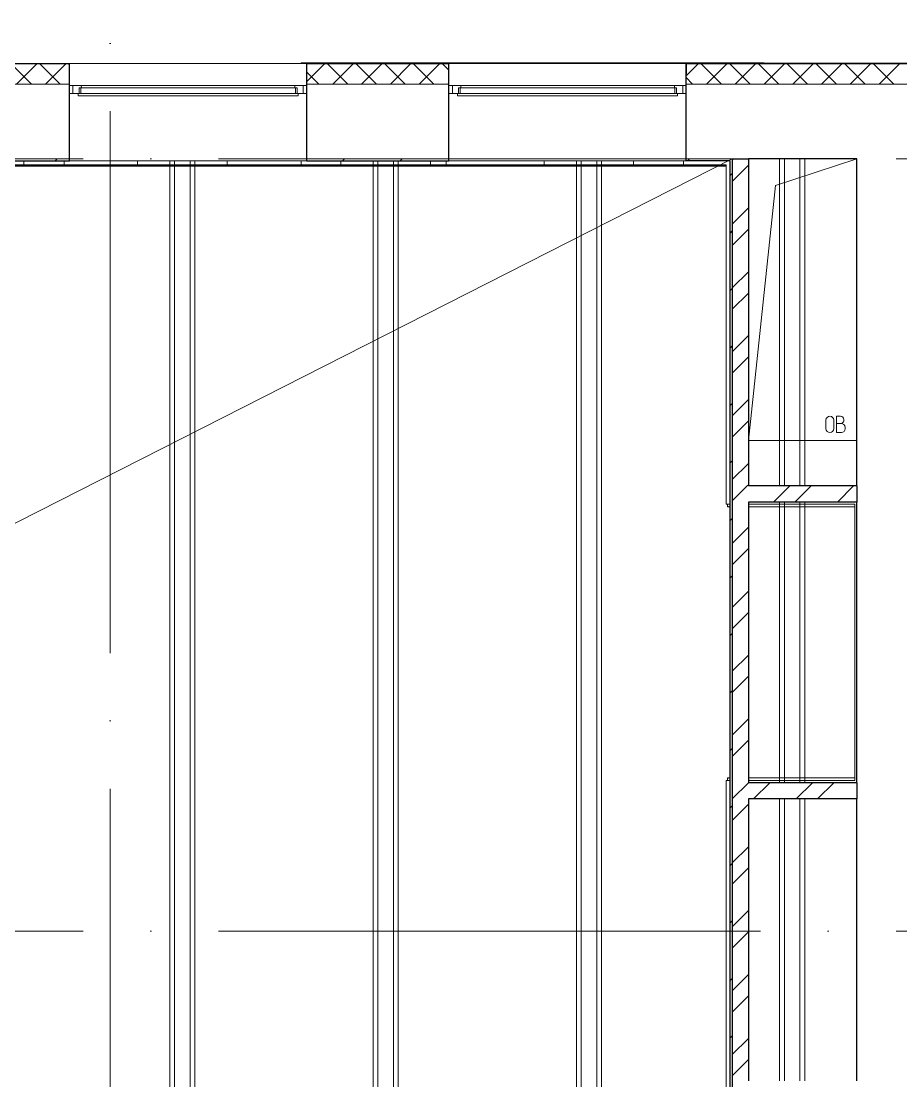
# Model space of a CAD drawing. Header units: millimetres. Extents: x -586848 to 520591, y -385801 to 675781.
# Drawn here: x 267536 to 274027, y 655142 to 662962 of the extents above; entities that cross this region are included whole.
import ezdxf

# ---------------------------------------------------------------- set-up
doc = ezdxf.new("R2010")
doc.units = ezdxf.units.MM
doc.linetypes.add('ADSK_Линия сетки', pattern=[25, 20, -2.5, 0, -2.5])
doc.linetypes.add('ADSK_Сверху', pattern=[450, 300, -150])
for name, color, linetype, lineweight in [('_ Окна', 7, 'Continuous', 9), ('Линии', 7, 'Continuous', 9), ('Ограждение', 252, 'Continuous', 9), ('Окна', 252, 'Continuous', 9), ('Оси', 252, 'Continuous', 9), ('Перекрытие', 252, 'Continuous', 18), ('Стены внутренние', 7, 'Continuous', 18), ('Стены наружные', 7, 'Continuous', 18), ('Стены штриховка', 7, 'Continuous', 9)]:
    doc.layers.add(name, color=color, linetype=linetype, lineweight=lineweight)

# ---------------------------------------------------------------- blocks, each defined once
blk = doc.blocks.new('Перекрытия 2 - Перекрытия 1-1699410-3 этаж копия 1')
at = {"layer": 'Перекрытие', "ltscale": 100}
for p, q in [((-9123.5, 26745.3), (-9123.5, 26710.3)), ((-8283.5, 26745.3), (-8283.5, 26710.3)), ((-8046, 26745.3), (-8046, 26710.3)), ((-8011, 26745.3), (-8011, 26710.3)), ((-7896, 26745.3), (-7896, 26710.3)), ((-7861, 26745.3), (-7861, 26710.3)), ((-7623.5, 26745.3), (-7623.5, 26710.3)), ((-6783.5, 26745.3), (-6783.5, 26710.3)), ((-6546, 26745.3), (-6546, 26710.3)), ((-6511, 26745.3), (-6511, 26710.3)), ((-6396, 26745.3), (-6396, 26710.3)), ((-6361, 26745.3), (-6361, 26710.3)), ((-6123.5, 26745.3), (-6123.5, 26710.3)), ((-5283.5, 26745.3), (-5283.5, 26710.3)), ((-5046, 26745.3), (-5046, 26710.3)), ((-5011, 26745.3), (-5011, 26710.3)), ((-4896, 26745.3), (-4896, 26710.3)), ((-4861, 26745.3), (-4861, 26710.3)), ((-4623.5, 26745.3), (-4623.5, 26710.3)), ((-3546, 26760.3), (-3546, 24345.3)), ((-3511, 26760.3), (-3511, 24345.3)), ((-3396, 26760.3), (-3396, 24345.3)), ((-3361, 26760.3), (-3361, 24345.3)), ((-8046, 26705.3), (-8046, 15415.3)), ((-8011, 26705.3), (-8011, 15415.3)), ((-7896, 26705.3), (-7896, 15415.3)), ((-7861, 26705.3), (-7861, 15415.3)), ((-6546, 26705.3), (-6546, 15415.3)), ((-6511, 26705.3), (-6511, 15415.3)), ((-6396, 26705.3), (-6396, 15415.3)), ((-6361, 26705.3), (-6361, 15415.3)), ((-5046, 26705.3), (-5046, 15415.3)), ((-5011, 26705.3), (-5011, 15415.3)), ((-4896, 26705.3), (-4896, 15415.3)), ((-4861, 26705.3), (-4861, 15415.3)), ((-3546, 24225.3), (-3546, 22155.3)), ((-3511, 24225.3), (-3511, 22155.3)), ((-3396, 24225.3), (-3396, 22155.3)), ((-3361, 24225.3), (-3361, 22155.3)), ((-3546, 22035.3), (-3546, 19955.3)), ((-3511, 22035.3), (-3511, 19955.3)), ((-3396, 22035.3), (-3396, 19955.3)), ((-3361, 22035.3), (-3361, 19955.3))]:
    blk.add_line(p, q, dxfattribs=at)
blk = doc.blocks.new('3 этаж')
at = {"layer": '_ Окна', "color": 251, "true_color": 0x636466}
for p, q in [((268720.8, 29776.6), (268695.8, 29776.6)), ((268695.8, 29718.6), (268720.8, 29718.6)), ((268720.8, 29718.6), (268720.8, 29776.6)), ((270445.8, 29776.6), (270420.8, 29776.6)), ((270420.8, 29776.6), (270420.8, 29718.6)), ((270420.8, 29718.6), (270445.8, 29718.6)), ((271520.8, 29776.6), (271495.8, 29776.6)), ((271495.8, 29718.6), (271520.8, 29718.6)), ((271520.8, 29718.6), (271520.8, 29776.6)), ((273245.8, 29776.6), (273220.8, 29776.6)), ((273220.8, 29776.6), (273220.8, 29718.6)), ((273220.8, 29718.6), (273245.8, 29718.6))]:
    blk.add_line(p, q, dxfattribs=at)
at = {"layer": '_ Окна', "color": 251, "lineweight": 18, "true_color": 0x636466}
for p, q in [((268780.2, 29776.6), (268720.8, 29776.6)), ((268720.8, 29776.6), (268720.8, 29718.6)), ((268720.8, 29718.6), (268758.8, 29718.6)), ((268766.8, 29718.6), (268766.8, 29759.6)), ((268766.8, 29759.6), (268778.8, 29759.6)), ((268784.8, 29759.6), (268780.2, 29776.6)), ((270361.3, 29776.6), (270356.8, 29759.6)), ((270420.8, 29776.6), (270361.3, 29776.6)), ((270362.8, 29759.6), (270374.8, 29759.6)), ((270374.8, 29759.6), (270374.8, 29718.6)), ((270382.8, 29718.6), (270420.8, 29718.6)), ((270420.8, 29718.6), (270420.8, 29776.6)), ((271580.2, 29776.6), (271520.8, 29776.6)), ((271520.8, 29776.6), (271520.8, 29718.6)), ((271520.8, 29718.6), (271558.8, 29718.6)), ((271566.8, 29718.6), (271566.8, 29759.6)), ((271566.8, 29759.6), (271578.8, 29759.6)), ((271584.8, 29759.6), (271580.2, 29776.6)), ((273161.3, 29776.6), (273156.8, 29759.6)), ((273220.8, 29776.6), (273161.3, 29776.6)), ((273162.8, 29759.6), (273174.8, 29759.6)), ((273174.8, 29759.6), (273174.8, 29718.6)), ((273182.8, 29718.6), (273220.8, 29718.6)), ((273220.8, 29718.6), (273220.8, 29776.6))]:
    blk.add_line(p, q, dxfattribs=at)
at = {"layer": 'Линии', "color": 251, "linetype": 'ADSK_Сверху', "ltscale": 200, "true_color": 0x636466}
blk.add_line((251145.8, 17836.6), (273585.8, 29236.6), dxfattribs=at)
at = {"layer": 'Линии', "color": 251, "lineweight": 18, "ltscale": 200, "true_color": 0x636466}
for p, q in [((274505.8, 29236.6), (273905.5, 29038.9)), ((273705.8, 27156.6), (273905.5, 29038.9)), ((274277.8, 27244.8), (274277.8, 27307.4)), ((274335.2, 27244.8), (274335.2, 27307.4)), ((274385.3, 27336.1), (274355.3, 27336.1)), ((274355.3, 27336.1), (274355.3, 27216.1)), ((274408.7, 27302.8), (274408.7, 27312.8)), ((274388.7, 27282.8), (274355.3, 27282.8)), ((274355.3, 27216.1), (274392, 27216.1)), ((274418.7, 27242.8), (274418.7, 27252.8)), ((274505.8, 27156.6), (273705.8, 27156.6))]:
    blk.add_line(p, q, dxfattribs=at)
at = {"layer": 'Линии', "color": 251, "lineweight": 18, "true_color": 0x636466}
for centre, radius, start, end in [((274306.5, 27307.4), 28.7, 0, 180), ((274385.3, 27312.8), 23.3, 0, 90), ((274388.7, 27302.8), 20, 270, 0), ((274306.5, 27244.8), 28.7, 180, 0), ((274388.7, 27252.8), 30, 0, 90), ((274392, 27242.8), 26.7, 270, 0)]:
    blk.add_arc(centre, radius, start, end, dxfattribs=at)
at = {"layer": 'Ограждение', "color": 251, "true_color": 0x636466}
for p, q in [((273550.8, 26686.6), (273550.8, 26666.6)), ((273550.8, 26666.6), (273570.8, 26666.6)), ((273705.8, 26666.6), (274490.8, 26666.6)), ((273550.8, 24666.6), (273550.8, 24646.6)), ((273570.8, 24666.6), (273550.8, 24666.6)), ((274490.8, 24666.6), (273705.8, 24666.6))]:
    blk.add_line(p, q, dxfattribs=at)
for points, knots in [([(273550.8, 26666.6), (273550.8, 26666.6), (273550.9, 26666.6), (273551.1, 26666.9), (273551.4, 26667.2), (273551.7, 26667.5), (273552, 26667.8), (273552.3, 26668.1), (273552.7, 26668.5), (273553.2, 26669), (273553.6, 26669.3), (273554, 26669.7), (273554.7, 26670.5), (273555.3, 26671.1), (273555.8, 26671.6)], [0, 0, 0, 0, 0.166667, 0.25, 0.333333, 0.416667, 0.458333, 0.5, 0.583333, 0.666667, 0.708333, 0.75, 0.833333, 1, 1, 1, 1]), ([(273555.8, 24661.6), (273555.3, 24662), (273554.7, 24662.6), (273553.9, 24663.5), (273553.4, 24664), (273553, 24664.3), (273552.6, 24664.7), (273552.3, 24665), (273552, 24665.3), (273551.7, 24665.6), (273551.4, 24665.9), (273551.1, 24666.2), (273550.9, 24666.5), (273550.8, 24666.6), (273550.8, 24666.6)], [0, 0, 0, 0, 0.166667, 0.25, 0.333333, 0.375, 0.416667, 0.5, 0.541667, 0.583333, 0.666667, 0.75, 0.833333, 1, 1, 1, 1])]:
    blk.add_open_spline(points, degree=3, knots=knots, dxfattribs=at)
at = {"layer": 'Окна', "color": 251, "true_color": 0x636466}
for p, q in [((268758.8, 29718.6), (270382.8, 29718.6)), ((268758.8, 29701.6), (268758.8, 29718.6)), ((268778.8, 29759.6), (270362.8, 29759.6)), ((268778.8, 29718.6), (268778.8, 29759.6)), ((270361.3, 29776.6), (268780.2, 29776.6)), ((270362.8, 29759.6), (270362.8, 29718.6)), ((270382.8, 29718.6), (270382.8, 29701.6)), ((271558.8, 29718.6), (273182.8, 29718.6)), ((271558.8, 29701.6), (271558.8, 29718.6)), ((271578.8, 29759.6), (273162.8, 29759.6)), ((271578.8, 29718.6), (271578.8, 29759.6)), ((273161.3, 29776.6), (271580.2, 29776.6)), ((273162.8, 29759.6), (273162.8, 29718.6)), ((273182.8, 29718.6), (273182.8, 29701.6)), ((270382.8, 29701.6), (268758.8, 29701.6)), ((273182.8, 29701.6), (271558.8, 29701.6))]:
    blk.add_line(p, q, dxfattribs=at)
at = {"layer": 'Оси', "color": 251, "linetype": 'ADSK_Линия сетки', "ltscale": 200, "true_color": 0x636466}
for p, q in [((268995.8, 34587.2), (268995.8, 13336.6)), ((308795.8, 29236.6), (237073.5, 29236.6)), ((308795.8, 23536.6), (237073.5, 23536.6))]:
    blk.add_line(p, q, dxfattribs=at)
at = {"layer": 'Перекрытие', "color": 251, "true_color": 0x636466}
blk.add_line((274505.8, 27156.6), (273705.8, 27156.6), dxfattribs=at)
at = {"layer": 'Стены внутренние', "color": 251, "lineweight": 30, "true_color": 0x636466}
for p, q in [((267625.8, 29938.6), (268695.8, 29938.6)), ((268695.8, 29236.6), (268695.8, 29938.6)), ((270445.8, 29236.6), (270445.8, 29938.6)), ((270445.8, 29938.6), (271495.8, 29938.6)), ((271495.8, 29236.6), (271495.8, 29938.6)), ((273245.8, 29236.6), (273245.8, 29938.6)), ((275475.9, 29938.6), (273245.8, 29938.6)), ((274505.8, 29236.6), (273705.8, 29236.6)), ((274505.8, 26821.6), (274505.8, 29236.6)), ((274505.8, 24631.6), (274505.8, 26701.6)), ((274505.8, 22431.6), (274505.8, 24511.6))]:
    blk.add_line(p, q, dxfattribs=at)
at = {"layer": 'Стены внутренние', "color": 251, "linetype": 'Continuous', "lineweight": 9, "true_color": 0x636466}
for p, q in [((268414.8, 29786.6), (268264.8, 29936.6)), ((268305.3, 29786.6), (268455.3, 29936.6)), ((268627, 29786.6), (268477, 29936.6)), ((268517.4, 29786.6), (268667.4, 29936.6)), ((268693.8, 29931.9), (268689.1, 29936.6)), ((270445.8, 29805.7), (270576.6, 29936.6)), ((270536.2, 29786.6), (270447.8, 29874.9)), ((270748.3, 29786.6), (270598.3, 29936.6)), ((270638.8, 29786.6), (270788.8, 29936.6)), ((270960.4, 29786.6), (270810.4, 29936.6)), ((270842.7, 29936.6), (270841.6, 29938.6)), ((270850.9, 29786.6), (271000.9, 29936.6)), ((270986, 29938.6), (270984.8, 29936.6)), ((271172.6, 29786.6), (271022.6, 29936.6)), ((271063, 29786.6), (271213, 29936.6)), ((271384.7, 29786.6), (271234.7, 29936.6)), ((271275.2, 29786.6), (271425.2, 29936.6)), ((271493.8, 29889.6), (271446.8, 29936.6)), ((273245.8, 29848), (273334.4, 29936.6)), ((273245.8, 29908.3), (273247.8, 29908.3)), ((273506, 29786.6), (273356, 29936.6)), ((273396.5, 29786.6), (273546.5, 29936.6)), ((273718.1, 29786.6), (273568.1, 29936.6)), ((273608.6, 29786.6), (273758.6, 29936.6)), ((273930.3, 29786.6), (273780.3, 29936.6)), ((273801.6, 29938.6), (273800.5, 29936.6)), ((273820.7, 29786.6), (273970.7, 29936.6)), ((274142.4, 29786.6), (273992.4, 29936.6)), ((274032.9, 29786.6), (274182.9, 29936.6)), ((274036.3, 29938.6), (274035.1, 29936.6)), ((274354.5, 29786.6), (274204.5, 29936.6)), ((274245, 29786.6), (274395, 29936.6)), ((274566.7, 29786.6), (274416.7, 29936.6)), ((274457.1, 29786.6), (274607.1, 29936.6)), ((274778.8, 29786.6), (274628.8, 29936.6)), ((274669.3, 29786.6), (274819.3, 29936.6)), ((274714.2, 29936.6), (274713.1, 29938.6)), ((271487.3, 29786.6), (271495.8, 29795)), ((273293.9, 29786.6), (273245.8, 29834.7))]:
    blk.add_line(p, q, dxfattribs=at)
at = {"layer": 'Стены внутренние', "color": 251, "true_color": 0x636466}
for p, q in [((268695.8, 29938.6), (270445.8, 29938.6)), ((271495.8, 29938.6), (273245.8, 29938.6)), ((268695.8, 29786.6), (267625.8, 29786.6)), ((271495.8, 29786.6), (270445.8, 29786.6)), ((274960.8, 29786.6), (273245.8, 29786.6)), ((267625.8, 29236.6), (268695.8, 29236.6)), ((270445.8, 29236.6), (271495.8, 29236.6)), ((273245.8, 29236.6), (273585.8, 29236.6))]:
    blk.add_line(p, q, dxfattribs=at)
at = {"layer": 'Стены наружные', "color": 251, "true_color": 0x636466}
for p, q in [((270405.8, 29943.6), (273820.7, 29943.6)), ((270405.8, 29938.6), (270405.8, 29943.6)), ((270940.8, 29938.6), (270940.8, 29943.6)), ((271475.8, 29938.6), (271475.8, 29943.6)), ((273820.7, 29938.6), (273820.7, 29943.6)), ((273540.8, 29191.6), (267625.8, 29191.6)), ((268655.8, 29191.6), (268655.8, 29221.6)), ((270445.8, 29221.6), (268695.8, 29221.6)), ((270405.8, 29221.6), (270405.8, 29191.6)), ((271475.8, 29191.6), (271475.8, 29221.6)), ((273245.8, 29221.6), (271495.8, 29221.6)), ((273225.8, 29221.6), (273225.8, 29191.6)), ((273540.8, 29186.6), (273540.8, 29191.6)), ((273540.8, 26686.6), (273540.8, 29181.6)), ((273570.8, 26686.6), (273540.8, 26686.6)), ((274490.8, 26686.6), (273705.8, 26686.6)), ((274490.8, 24646.6), (274490.8, 26686.6)), ((273540.8, 22296.6), (273540.8, 24646.6)), ((273570.8, 24646.6), (273540.8, 24646.6)), ((273705.8, 24646.6), (274490.8, 24646.6))]:
    blk.add_line(p, q, dxfattribs=at)
at = {"layer": 'Стены наружные', "color": 251, "lineweight": 30, "true_color": 0x636466}
for p, q in [((251190.8, 29186.6), (273540.8, 29186.6)), ((273540.8, 29181.6), (251190.8, 29181.6)), ((267625.8, 29221.6), (268695.8, 29221.6)), ((268695.8, 29221.6), (268695.8, 29236.6)), ((270445.8, 29221.6), (270445.8, 29236.6)), ((270445.8, 29221.6), (271495.8, 29221.6)), ((271495.8, 29221.6), (271495.8, 29236.6)), ((273245.8, 29221.6), (273245.8, 29236.6)), ((273570.8, 29221.6), (273245.8, 29221.6)), ((273540.8, 29181.6), (273540.8, 29186.6)), ((273570.8, 17851.6), (273570.8, 29221.6)), ((273585.8, 29236.6), (273585.8, 17836.6)), ((273585.8, 29236.6), (273705.8, 29236.6)), ((273705.8, 29236.6), (273705.8, 26821.6)), ((274505.8, 26821.6), (273705.8, 26821.6)), ((274505.8, 26821.6), (274505.8, 26701.6)), ((274505.8, 26701.6), (273705.8, 26701.6)), ((273705.8, 26701.6), (273705.8, 24631.6)), ((274505.8, 24631.6), (273705.8, 24631.6)), ((274505.8, 24631.6), (274505.8, 24511.6)), ((274505.8, 24511.6), (273705.8, 24511.6)), ((273705.8, 24511.6), (273705.8, 22431.6))]:
    blk.add_line(p, q, dxfattribs=at)
at = {"layer": 'Стены наружные', "color": 251, "linetype": 'Continuous', "lineweight": 9, "true_color": 0x636466}
for p, q in [((268588.8, 29221.6), (268603.8, 29236.6)), ((270710.2, 29221.6), (270725.2, 29236.6)), ((271134.4, 29221.6), (271149.4, 29236.6)), ((273255.7, 29221.6), (273270.7, 29236.6)), ((273585.8, 29225.4), (273596.9, 29236.6)), ((273585.8, 29068.3), (273705.8, 29188.3)), ((273570.8, 29112.3), (273585.8, 29127.3)), ((273585.8, 28754), (273705.8, 28874)), ((273570.8, 28688.1), (273585.8, 28703.1)), ((273585.8, 28596.8), (273705.8, 28716.8)), ((273585.8, 28282.5), (273705.8, 28402.5)), ((273570.8, 28263.8), (273585.8, 28278.8)), ((273585.8, 28125.4), (273705.8, 28245.4)), ((273585.8, 27811), (273705.8, 27931)), ((273570.8, 27839.5), (273585.8, 27854.5)), ((273585.8, 27653.9), (273705.8, 27773.9)), ((273585.8, 27339.6), (273705.8, 27459.6)), ((273570.8, 27415.3), (273585.8, 27430.3)), ((273585.8, 27182.4), (273705.8, 27302.4)), ((273570.8, 26991), (273585.8, 27006)), ((273585.8, 26868.1), (273705.8, 26988.1)), ((273696.4, 26821.6), (273705.8, 26831)), ((273585.8, 26711), (273696.4, 26821.6)), ((273890.7, 26701.6), (274010.7, 26821.6)), ((274047.8, 26701.6), (274167.8, 26821.6)), ((274362.1, 26701.6), (274482.1, 26821.6)), ((273570.8, 26566.7), (273585.8, 26581.7)), ((273585.8, 26396.7), (273705.8, 26516.7)), ((273585.8, 26239.5), (273705.8, 26359.5)), ((273570.8, 26142.5), (273585.8, 26157.5)), ((273585.8, 25925.2), (273705.8, 26045.2)), ((273585.8, 25768), (273705.8, 25888)), ((273570.8, 25718.2), (273585.8, 25733.2)), ((273585.8, 25453.7), (273705.8, 25573.7)), ((273585.8, 25296.6), (273705.8, 25416.6)), ((273570.8, 25293.9), (273585.8, 25308.9)), ((273585.8, 24982.3), (273705.8, 25102.3)), ((273570.8, 24869.7), (273585.8, 24884.7)), ((273585.8, 24825.1), (273705.8, 24945.1)), ((273586.5, 24511.6), (273706.5, 24631.6)), ((273743.7, 24511.6), (273863.7, 24631.6)), ((274058, 24511.6), (274178, 24631.6)), ((274215.2, 24511.6), (274335.2, 24631.6)), ((273585.8, 24510.8), (273586.5, 24511.6)), ((273570.8, 24445.4), (273585.8, 24460.4)), ((273585.8, 24353.6), (273705.8, 24473.6)), ((273585.8, 24039.3), (273705.8, 24159.3)), ((273570.8, 24021.2), (273585.8, 24036.2)), ((273585.8, 23882.2), (273705.8, 24002.2)), ((273585.8, 23567.9), (273705.8, 23687.9)), ((273570.8, 23596.9), (273585.8, 23611.9)), ((273585.8, 23410.7), (273705.8, 23530.7)), ((273570.8, 23172.6), (273585.8, 23187.6)), ((273585.8, 23096.4), (273705.8, 23216.4)), ((273585.8, 22939.3), (273705.8, 23059.3)), ((273570.8, 22748.4), (273585.8, 22763.4)), ((273585.8, 22624.9), (273705.8, 22744.9)), ((273585.8, 22467.8), (273705.8, 22587.8))]:
    blk.add_line(p, q, dxfattribs=at)
at = {"layer": 'Стены штриховка', "color": 251, "true_color": 0x636466}
for p, q in [((267627.8, 29936.6), (268693.8, 29936.6)), ((268693.8, 29936.6), (268693.8, 29862.6)), ((270447.8, 29862.6), (270447.8, 29936.6)), ((270447.8, 29936.6), (271493.8, 29936.6)), ((271493.8, 29936.6), (271493.8, 29862.6)), ((273247.8, 29936.6), (274958.8, 29936.6)), ((273247.8, 29862.6), (273247.8, 29936.6)), ((268693.8, 29862.6), (268695.8, 29862.6)), ((270445.8, 29862.6), (270447.8, 29862.6)), ((271493.8, 29862.6), (271495.8, 29862.6)), ((273245.8, 29862.6), (273247.8, 29862.6))]:
    blk.add_line(p, q, dxfattribs=at)
at = {"layer": 'Перекрытие', "color": 251, "true_color": 0x636466}
blk.add_blockref('Перекрытия 2 - Перекрытия 1-1699410-3 этаж копия 1', (277481.8, 2476.3), dxfattribs=at)

msp = doc.modelspace()

# ---------------------------------------------------------------- block references
msp.add_blockref('3 этаж', (-802.7, 632710.4))

doc.saveas('drawing.dxf')
